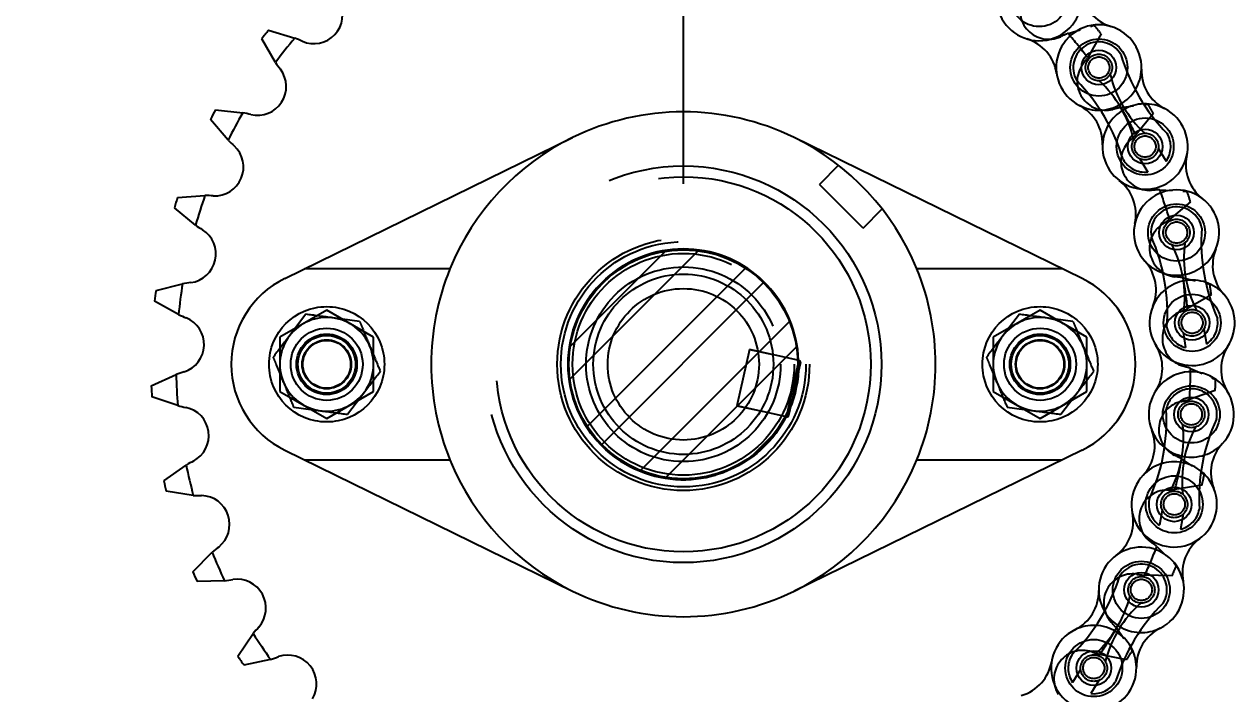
# Model space of a CAD drawing. Header units: metres. Extents: x 0 to 21025, y 0 to 14850.
# Drawn here: x 5629.3 to 5797.3, y 6287.2 to 6380 of the extents above; entities that cross this region are included whole.
import ezdxf

# ---------------------------------------------------------------- set-up
doc = ezdxf.new("R2010")
doc.units = ezdxf.units.M
doc.header["$LTSCALE"] = 25
doc.linetypes.add('HIDDEN2', pattern=[4.7625, 3.175, -1.5875])
for name, color, linetype in [('18_COTAS', 7, 'Continuous'), ('SHA', 7, 'Continuous'), ('SL4', 4, 'Continuous'), ('ST1', 7, 'HIDDEN2')]:
    doc.layers.add(name, color=color, linetype=linetype)
doc.styles.add('ROMANS', font='ROMANS.SHX')
doc.dimstyles.new('25___1-25', dxfattribs={"dimscale": 25, "dimtxt": 2.5, "dimasz": 2, "dimexe": 1.5, "dimexo": 1, "dimgap": 0.5, "dimtad": 1, "dimzin": 12, "dimtxsty": 'ROMANS', "dimcen": 0, "dimclrd": 256, "dimclre": 256, "dimclrt": 3, "dimazin": 3, "dimtfac": 1, "dimtmove": 0, "dimatfit": 0, "dimfxl": 1, "dimlwd": -1, "dimlwe": -1, "dimarcsym": 0})

# ---------------------------------------------------------------- blocks, each defined once
blk = doc.blocks.new('*D49')
at = {"layer": '18_COTAS', "transparency": 16777216}
for p, q in [((2751.77, 6357.87), (2751.77, 7037.95)), ((5720.75, 6357.87), (5720.75, 7037.95)), ((2801.77, 7000.45), (5670.75, 7000.45))]:
    blk.add_line(p, q, dxfattribs=at)
for points in [[(2801.77, 7008.78), (2801.77, 6992.11), (2751.77, 7000.45)], [(5670.75, 7008.78), (5670.75, 6992.11), (5720.75, 7000.45)]]:
    blk.add_solid(points, dxfattribs=at)
at = {"layer": 'Defpoints', "color": 0, "transparency": 16777216}
for p in [(5720.75, 7000.45), (2751.77, 6332.87), (5720.75, 6332.87)]:
    blk.add_point(p, dxfattribs=at)
at = {"layer": '18_COTAS', "color": 3, "transparency": 16777216, "insert": (4236.26, 7050.15), "char_height": 62.5, "attachment_point": 5, "style": 'ROMANS'}
blk.add_mtext('2968,98', dxfattribs=at)

msp = doc.modelspace()

# ---------------------------------------------------------------- hatches: boundary and pattern name
at = {"layer": 'SHA'}
h = msp.add_hatch(dxfattribs=at)
h.set_pattern_fill('ANSI32', color=256, style=0)
h.set_pattern_definition([(45, (680.72, 3493.2185), (-6.735192, 6.735192), []), (45, (685.21, 3493.2185), (-6.735192, 6.735192), [])])
edge = h.paths.add_edge_path(flags=0)
edge.add_arc((5720.748, 6332.865), 15.875, 0, 360)

# ---------------------------------------------------------------- linework, layer by layer
at = {"layer": 'SL4'}
for p, q in [((5664.135, 6374.712), (5662.235, 6378.004)), ((5663.163, 6379.182), (5666.808, 6378.106)), ((5655.819, 6368.156), (5659.597, 6367.748)), ((5657.573, 6363.931), (5655.116, 6366.831)), ((5650.561, 6355.995), (5654.351, 6356.268)), ((5653.041, 6352.151), (5650.106, 6354.566)), ((5647.559, 6343.091), (5651.24, 6344.037)), ((5650.685, 6339.752), (5647.366, 6341.603)), ((5736.985, 6333.102), (5736.506, 6330.946)), ((5736.746, 6333.412), (5736.612, 6333.441)), ((5736.746, 6333.412), (5736.623, 6332.855)), ((5736.748, 6332.865), (5736.719, 6331.904)), ((5736.738, 6333.413), (5736.748, 6332.865)), ((5736.746, 6333.412), (5736.795, 6333.401)), ((5646.909, 6329.858), (5650.362, 6331.446)), ((5650.582, 6327.131), (5646.985, 6328.36)), ((5735.838, 6327.937), (5735.36, 6325.781)), ((5735.013, 6325.602), (5734.879, 6325.631)), ((5735.136, 6326.158), (5735.013, 6325.602)), ((5735.062, 6325.591), (5735.013, 6325.602)), ((5648.633, 6316.722), (5651.747, 6318.901)), ((5652.733, 6314.695), (5648.975, 6315.262)), ((5652.674, 6304.105), (5655.349, 6306.805)), ((5657.071, 6302.842), (5653.272, 6302.729)), ((5658.903, 6292.412), (5661.053, 6295.546)), ((5663.455, 6291.955), (5659.737, 6291.165))]:
    msp.add_line(p, q, dxfattribs=at)
at = {"layer": 'SL4', "flags": 128}
msp.add_lwpolyline([(5735.626, 6326.98), (5735.163, 6325.923), (5735.005, 6325.603)], dxfattribs=at)
at = {"layer": 'SL4'}
for centre, radius in [((5778.409, 6374.018), 2.398), ((5784.83, 6363.061), 2.398), ((5789.192, 6351.133), 2.398), ((5720.748, 6332.865), 15.875), ((5791.354, 6338.619), 2.398), ((5791.246, 6325.919), 2.399), ((5788.873, 6313.443), 2.399), ((5784.31, 6301.591), 2.398), ((5777.705, 6290.744), 2.399)]:
    msp.add_circle(centre, radius, dxfattribs=at)
for centre, radius, start, end in [((5770.134, 6383.652), 5.92, 198.51062, 83.37724), ((5781.852, 6385.346), 5.92, 188.22498, 253.0916), ((5669.456, 6381.322), 4, 246.69802, 26.55794), ((5778.409, 6374.018), 5.92, 357.93934, 242.80596), ((5720.748, 6332.865), 73.9, 141.18934, 142.35233), ((5720.748, 6332.865), 70.4, 140.01247, 143.52921), ((5659.086, 6358.663), 20.92, 65.16149, 68.33877), ((5766.69, 6372.324), 5.92, 8.22498, 73.0916), ((5681.229, 6386.772), 20.92, 215.20291, 218.38019), ((5661.628, 6371.385), 4, 256.98373, 36.84365), ((5790.241, 6373.592), 5.92, 177.93934, 242.80596), ((5720.748, 6332.865), 73.9, 151.47506, 152.63805), ((5720.748, 6332.865), 70.4, 150.29818, 153.81492), ((5655.471, 6347.239), 20.92, 75.4472, 78.62448), ((5772.998, 6363.487), 5.92, 357.93934, 62.80596), ((5784.83, 6363.061), 5.92, 177.93934, 62.80596), ((5655.701, 6360.209), 4, 267.26945, 47.12937), ((5672.239, 6378.849), 20.92, 225.48862, 228.6659), ((5796.396, 6360.529), 5.92, 167.65371, 232.52033), ((5777.626, 6353.665), 5.92, 347.65371, 52.52033), ((5720.748, 6332.865), 73.9, 161.76077, 162.92376), ((5720.748, 6332.865), 70.4, 160.5839, 164.10063), ((5653.954, 6335.352), 20.92, 85.73292, 88.9102), ((5789.192, 6351.133), 5.92, 337.36808, 222.2347), ((5651.864, 6348.155), 4, 277.55516, 57.41508), ((5664.807, 6369.449), 20.92, 235.77434, 238.95162), ((5800.12, 6346.577), 5.92, 157.36808, 222.2347), ((5780.425, 6343.175), 5.92, 337.36808, 42.2347), ((5720.748, 6332.865), 70.4, 170.86961, 174.38635), ((5654.583, 6323.385), 20.92, 96.01863, 99.19591), ((5720.748, 6332.865), 73.9, 172.04648, 173.20948), ((5791.354, 6338.619), 5.92, 157.36808, 42.2347), ((5659.174, 6358.872), 20.92, 246.06005, 249.23733), ((5650.24, 6335.61), 4, 287.84088, 67.7008), ((5781.307, 6332.353), 5.92, 327.08245, 31.94907), ((5801.293, 6332.185), 5.92, 147.08245, 211.94907), ((5736.741, 6333.157), 0.25, 347.48512, 77.48512), ((5657.339, 6311.724), 20.92, 106.30435, 109.48162), ((5720.748, 6332.865), 70.4, 181.15533, 184.67206), ((5791.246, 6325.919), 5.92, 316.79682, 201.66344), ((5720.748, 6332.865), 73.9, 182.3322, 183.49519), ((5655.52, 6347.46), 20.92, 256.34577, 259.52304), ((5650.883, 6322.976), 4, 298.12659, 77.98651), ((5735.116, 6325.835), 0.25, 257.48512, 347.48512), ((5780.243, 6321.548), 5.92, 316.79682, 21.66344), ((5799.877, 6317.814), 5.92, 136.79682, 201.66344), ((5662.133, 6300.741), 20.92, 116.59006, 119.76734), ((5720.748, 6332.865), 70.4, 191.44104, 194.95778), ((5788.873, 6313.443), 5.92, 136.79682, 21.66344), ((5720.748, 6332.865), 73.9, 192.61791, 193.78091), ((5653.962, 6335.578), 20.92, 266.63148, 269.80876), ((5653.772, 6310.66), 4, 308.41231, 88.27223), ((5777.266, 6311.107), 5.92, 306.51118, 11.3778), ((5795.918, 6303.927), 5.92, 126.51118, 191.3778), ((5668.811, 6290.791), 20.92, 126.87577, 130.05305), ((5784.31, 6301.591), 5.92, 296.22554, 181.09216), ((5720.748, 6332.865), 70.4, 201.72676, 205.24349), ((5720.748, 6332.865), 73.9, 202.90363, 204.06662), ((5654.551, 6323.61), 20.92, 276.91719, 280.09447), ((5658.813, 6299.058), 4, 318.69802, 98.55794), ((5772.473, 6301.365), 5.92, 296.22554, 1.09216), ((5677.158, 6282.194), 20.92, 137.16149, 140.33877), ((5720.748, 6332.865), 70.4, 212.01247, 215.52921), ((5777.705, 6290.744), 5.92, 116.22554, 1.09216), ((5789.543, 6290.97), 5.92, 116.22554, 181.09216), ((5720.748, 6332.865), 73.9, 213.18934, 214.35233), ((5657.268, 6311.939), 20.92, 287.20291, 290.38019), ((5665.845, 6288.543), 4, 328.98373, 108.84365), ((5766.017, 6292.636), 5.92, 285.9399, 350.80652)]:
    msp.add_arc(centre, radius, start, end, dxfattribs=at)
at = {"layer": 'ST1'}
for p, q in [((5774.143, 6378.747), (5775.795, 6379.256)), ((5777.229, 6379.699), (5777.775, 6379.867)), ((5778.717, 6378.7), (5776.857, 6375.385)), ((5781.477, 6368.476), (5783.194, 6368.682)), ((5785.969, 6367.612), (5783.547, 6364.683)), ((5784.685, 6368.861), (5785.251, 6368.929)), ((5665.426, 6344.768), (5705.369, 6364.306)), ((5776.07, 6344.768), (5736.127, 6364.306)), ((5786.663, 6362.852), (5787.737, 6361.02)), ((5784.116, 6361.36), (5785.19, 6359.527)), ((5742.284, 6360.459), (5739.64, 6357.814)), ((5745.697, 6351.757), (5739.64, 6357.814)), ((5786.86, 6357.06), (5788.585, 6356.956)), ((5790.086, 6356.866), (5790.654, 6356.832)), ((5745.697, 6351.757), (5748.342, 6354.402)), ((5791.126, 6355.408), (5788.219, 6352.959)), ((5688.353, 6346.115), (5668.181, 6346.115)), ((5773.315, 6346.115), (5753.143, 6346.115)), ((5790.117, 6344.866), (5791.796, 6344.456)), ((5793.258, 6344.099), (5793.809, 6343.965)), ((5794.02, 6342.479), (5790.723, 6340.588)), ((5671.248, 6340.371), (5664.748, 6336.618)), ((5668.373, 6339.798), (5666.089, 6336.82)), ((5677.748, 6336.618), (5671.248, 6340.371)), ((5675.814, 6338.822), (5672.094, 6339.31)), ((5770.248, 6340.371), (5763.748, 6336.618)), ((5767.373, 6339.798), (5765.089, 6336.82)), ((5776.748, 6336.618), (5770.248, 6340.371)), ((5774.814, 6338.822), (5771.094, 6339.31)), ((5790.088, 6337.277), (5790.449, 6335.184)), ((5792.997, 6337.779), (5793.358, 6335.686)), ((5664.748, 6336.618), (5664.748, 6329.113)), ((5677.748, 6329.113), (5677.748, 6336.618)), ((5763.748, 6336.618), (5763.748, 6329.113)), ((5776.748, 6329.113), (5776.748, 6336.618)), ((5729.913, 6334.928), (5728.179, 6327.118)), ((5729.913, 6334.928), (5733.176, 6334.204)), ((5736.612, 6333.441), (5729.913, 6334.928)), ((5736.623, 6332.855), (5735.136, 6326.158)), ((5791.145, 6332.287), (5792.724, 6331.584)), ((5736.506, 6330.946), (5735.838, 6327.937)), ((5794.099, 6330.971), (5794.617, 6330.74)), ((5664.748, 6329.113), (5671.248, 6325.36)), ((5671.248, 6325.36), (5677.748, 6329.113)), ((5674.123, 6325.932), (5676.406, 6328.91)), ((5763.748, 6329.113), (5770.248, 6325.36)), ((5770.248, 6325.36), (5776.748, 6329.113)), ((5773.123, 6325.932), (5775.406, 6328.91)), ((5794.559, 6329.242), (5790.977, 6327.97)), ((5728.179, 6327.118), (5731.442, 6326.394)), ((5734.879, 6325.631), (5728.179, 6327.118)), ((5666.681, 6326.909), (5670.402, 6326.421)), ((5765.681, 6326.909), (5769.402, 6326.421)), ((5665.426, 6320.963), (5705.369, 6301.425)), ((5776.07, 6320.963), (5736.127, 6301.425)), ((5668.181, 6319.615), (5688.353, 6319.615)), ((5753.143, 6319.615), (5773.315, 6319.615)), ((5789.911, 6319.726), (5791.338, 6318.753)), ((5792.583, 6317.904), (5793.051, 6317.585)), ((5792.726, 6316.12), (5788.975, 6315.508)), ((5787.216, 6312.631), (5786.819, 6310.545)), ((5790.116, 6312.08), (5789.719, 6309.993)), ((5786.453, 6307.588), (5787.683, 6306.375)), ((5788.758, 6305.317), (5789.16, 6304.92)), ((5788.579, 6303.537), (5784.779, 6303.605)), ((5780.884, 6296.262), (5781.878, 6294.85)), ((5782.746, 6293.615), (5783.071, 6293.154)), ((5782.252, 6291.897), (5778.525, 6292.642)), ((5775.868, 6290.566), (5774.764, 6288.752)), ((5778.39, 6289.031), (5777.285, 6287.217))]:
    msp.add_line(p, q, dxfattribs=at)
for centre, radius in [((5770.134, 6383.652), 3.96), ((5778.409, 6374.018), 3.96), ((5778.409, 6374.018), 1.845), ((5778.409, 6374.018), 1.476), ((5784.83, 6363.061), 3.96), ((5784.83, 6363.061), 1.845), ((5784.83, 6363.061), 1.476), ((5720.748, 6332.865), 27.5), ((5720.748, 6332.865), 26), ((5789.192, 6351.133), 3.96), ((5789.192, 6351.133), 1.845), ((5789.192, 6351.133), 1.476), ((5720.748, 6332.865), 17.5), ((5720.748, 6332.865), 17), ((5720.748, 6332.865), 16), ((5720.748, 6332.865), 15.375), ((5720.748, 6332.865), 13.5), ((5720.748, 6332.865), 12.5), ((5720.748, 6332.865), 10.5), ((5791.354, 6338.619), 3.96), ((5671.248, 6332.865), 8), ((5770.248, 6332.865), 8), ((5791.354, 6338.619), 1.845), ((5791.354, 6338.619), 1.476), ((5671.248, 6332.865), 5), ((5770.248, 6332.865), 5), ((5671.248, 6332.865), 4.2), ((5671.248, 6332.865), 4), ((5671.248, 6332.865), 3.4), ((5671.248, 6332.865), 3.31), ((5770.248, 6332.865), 4.2), ((5770.248, 6332.865), 4), ((5770.248, 6332.865), 3.4), ((5770.248, 6332.865), 3.309), ((5791.246, 6325.919), 3.96), ((5791.246, 6325.919), 1.845), ((5791.246, 6325.919), 1.476), ((5788.873, 6313.443), 3.96), ((5788.873, 6313.443), 1.845), ((5788.873, 6313.443), 1.476), ((5784.31, 6301.591), 3.96), ((5784.31, 6301.591), 1.845), ((5784.31, 6301.591), 1.476), ((5777.705, 6290.744), 3.96), ((5777.705, 6290.744), 1.845), ((5777.705, 6290.744), 1.476)]:
    msp.add_circle(centre, radius, dxfattribs=at)
for centre, radius, start, end in [((5771.456, 6381.931), 4, 154.12659, 293.98651), ((5720.748, 6332.865), 73.9, 38.3322, 39.49519), ((5782.096, 6359.398), 20.92, 112.34577, 115.52304), ((5720.748, 6332.865), 70.4, 37.15533, 40.67206), ((5778.409, 6374.018), 3.552, 30.37265, 210.37265), ((5779.403, 6372.088), 4, 143.84088, 283.7008), ((5759.62, 6387.24), 20.92, 322.30435, 325.48162), ((5806.723, 6383.251), 26.322, 196.4128, 224.3325), ((5778.409, 6374.018), 5.92, 242.80602, 357.9393), ((5795.727, 6376.808), 16.175, 193.36565, 227.37965), ((5756.516, 6353.827), 26.322, 16.4128, 44.3325), ((5767.511, 6360.271), 16.175, 13.36565, 47.37965), ((5720.748, 6332.865), 35, 63.93478, 116.06522), ((5784.83, 6363.061), 5.92, 62.8059, 177.9394), ((5785.848, 6348.017), 20.92, 102.06005, 105.23733), ((5720.748, 6332.865), 70.4, 26.86961, 30.38635), ((5720.748, 6332.865), 73.9, 28.04648, 29.20948), ((5720.748, 6332.865), 35, 116.06522, 157.75478), ((5720.748, 6332.865), 35, 22.24522, 63.93478), ((5768.704, 6379.425), 20.92, 312.01863, 315.19591), ((5784.83, 6363.061), 3.552, 324.92601, 30.37265), ((5785.463, 6360.985), 4, 133.55516, 273.41508), ((5784.83, 6363.061), 3.552, 210.37265, 275.81929), ((5787.507, 6336.15), 20.92, 91.77434, 94.95162), ((5720.748, 6332.865), 70.4, 16.5839, 20.10063), ((5720.748, 6332.865), 73.9, 17.76077, 18.92376), ((5789.192, 6351.133), 3.552, 9.80139, 189.80139), ((5789.444, 6348.977), 4, 123.26945, 263.12937), ((5776.247, 6370.114), 20.92, 301.73292, 304.9102), ((5818.945, 6349.829), 26.322, 175.84154, 203.76124), ((5761.601, 6339.923), 26.322, 355.84154, 23.76124), ((5774.159, 6342.092), 16.175, 352.79439, 26.80839), ((5806.386, 6347.66), 16.175, 172.79439, 206.80839), ((5720.748, 6332.865), 16, 1.96264, 333.00761), ((5789.192, 6351.133), 5.92, 222.23466, 337.36811), ((5720.748, 6332.865), 35, 157.75478, 202.24522), ((5720.748, 6332.865), 35, 337.75478, 22.24522), ((5671.248, 6332.865), 13.25, 116.06522, 243.93478), ((5770.248, 6332.865), 13.25, 296.06522, 63.93478), ((5791.354, 6338.619), 5.92, 42.23471, 157.36808), ((5787.021, 6324.177), 20.92, 81.48862, 84.6659), ((5720.748, 6332.865), 70.4, 6.29818, 9.81492), ((5720.748, 6332.865), 73.9, 7.47506, 8.63805), ((5782.006, 6359.606), 20.92, 291.4472, 294.62448), ((5671.248, 6332.865), 6.5, 82.52267, 142.52267), ((5671.248, 6332.865), 6.5, 22.52267, 82.52267), ((5770.248, 6332.865), 6.5, 82.52267, 142.52267), ((5770.248, 6332.865), 6.5, 22.52267, 82.52267), ((5791.217, 6336.452), 4, 112.98373, 252.84365), ((5791.354, 6338.619), 3.552, 304.35475, 9.80139), ((5791.354, 6338.619), 3.552, 189.80139, 255.24803), ((5671.248, 6332.865), 6.5, 142.52267, 202.52267), ((5770.248, 6332.865), 6.5, 142.52267, 202.52267), ((5671.248, 6332.865), 6.5, 322.52267, 22.52267), ((5770.248, 6332.865), 6.5, 322.52267, 22.52267), ((5784.405, 6312.483), 20.92, 71.20291, 74.38019), ((5720.748, 6332.865), 70.4, 356.01247, 359.52921), ((5720.748, 6332.865), 16, 338.4164, 356.55384), ((5720.748, 6332.865), 73.9, 357.18934, 358.35233), ((5671.248, 6332.865), 6.5, 202.52267, 262.52267), ((5671.248, 6332.865), 6.5, 262.52267, 322.52267), ((5770.248, 6332.865), 6.5, 202.52267, 262.52267), ((5770.248, 6332.865), 6.5, 262.52267, 322.52267), ((5791.246, 6325.919), 3.552, 349.23013, 169.23013), ((5790.725, 6323.812), 4, 102.69802, 242.55794), ((5785.796, 6348.238), 20.92, 281.16149, 284.33877), ((5761.476, 6325.118), 26.322, 335.27028, 3.18998), ((5773.995, 6322.737), 16.175, 332.22313, 6.23713), ((5806.124, 6316.625), 16.175, 152.22313, 186.23713), ((5818.644, 6314.244), 26.322, 155.27028, 183.18998), ((5791.246, 6325.919), 5.92, 201.66341, 316.79684), ((5720.748, 6332.865), 35, 202.24522, 243.93478), ((5720.748, 6332.865), 35, 296.06522, 337.75478), ((5788.873, 6313.443), 5.92, 21.66343, 136.79682), ((5779.742, 6301.444), 20.92, 60.91719, 64.09447), ((5720.748, 6332.865), 70.4, 345.72676, 349.24349), ((5720.748, 6332.865), 73.9, 346.90363, 348.06662), ((5787.984, 6311.462), 4, 92.41231, 232.27223), ((5787.496, 6336.376), 20.92, 270.87577, 274.05305), ((5788.873, 6313.443), 3.552, 169.23013, 234.67677), ((5788.873, 6313.443), 3.552, 283.78349, 349.23013), ((5720.748, 6332.865), 70.4, 335.44104, 338.95778), ((5773.184, 6291.415), 20.92, 50.63148, 53.80876), ((5783.082, 6299.801), 4, 82.12659, 221.98651), ((5784.31, 6301.591), 3.552, 328.65885, 148.65885), ((5787.05, 6324.401), 20.92, 260.59006, 263.76734), ((5720.748, 6332.865), 73.9, 336.61791, 337.78091), ((5756.157, 6311.302), 26.322, 314.699, 342.6187), ((5720.748, 6332.865), 35, 243.93478, 296.06522), ((5767.041, 6304.673), 16.175, 311.65185, 345.66585), ((5784.31, 6301.591), 5.92, 181.09217, 296.22553), ((5794.974, 6287.662), 16.175, 131.65185, 165.66585), ((5805.859, 6281.033), 26.322, 134.699, 162.6187), ((5764.94, 6282.718), 20.92, 40.34577, 43.52304), ((5777.705, 6290.744), 5.92, 1.09218, 116.2255), ((5720.748, 6332.865), 70.4, 325.15533, 328.67206), ((5776.176, 6289.202), 4, 71.84088, 211.7008), ((5777.705, 6290.744), 3.552, 148.65885, 214.10549), ((5784.473, 6312.699), 20.92, 250.30435, 253.48162), ((5720.748, 6332.865), 73.9, 326.3322, 327.49519), ((5777.705, 6290.744), 3.552, 263.21221, 328.65885)]:
    msp.add_arc(centre, radius, start, end, dxfattribs=at)
for points, knots in [([(5672.094, 6339.31), (5672.005, 6339.322), (5670.749, 6339.487), (5669.518, 6339.648), (5668.373, 6339.798)], [0, 0, 0, 0, 0.07021477, 1, 1, 1, 1]), ([(5771.094, 6339.31), (5771.005, 6339.322), (5769.749, 6339.487), (5768.518, 6339.648), (5767.373, 6339.798)], [0, 0, 0, 0, 0.07021477, 1, 1, 1, 1]), ([(5675.814, 6338.822), (5675.935, 6338.531), (5676.404, 6337.401), (5676.891, 6336.227), (5677.252, 6335.355)], [0, 0, 0, 0, 0.2575513, 1, 1, 1, 1]), ([(5774.814, 6338.822), (5774.935, 6338.531), (5775.404, 6337.401), (5775.891, 6336.227), (5776.252, 6335.355)], [0, 0, 0, 0, 0.25755135, 1, 1, 1, 1]), ([(5666.089, 6336.82), (5666.035, 6336.75), (5665.264, 6335.744), (5664.509, 6334.758), (5663.806, 6333.842)], [0, 0, 0, 0, 0.07021477, 1, 1, 1, 1]), ([(5765.089, 6336.82), (5765.035, 6336.75), (5764.264, 6335.744), (5763.509, 6334.758), (5762.806, 6333.842)], [0, 0, 0, 0, 0.0702148, 1, 1, 1, 1]), ([(5663.806, 6333.842), (5663.927, 6333.551), (5664.395, 6332.421), (5664.882, 6331.247), (5665.244, 6330.376)], [0, 0, 0, 0, 0.25755135, 1, 1, 1, 1]), ([(5677.252, 6335.355), (5677.383, 6335.04), (5677.869, 6333.867), (5678.343, 6332.724), (5678.689, 6331.889)], [0, 0, 0, 0, 0.2686336, 1, 1, 1, 1]), ([(5762.806, 6333.842), (5762.927, 6333.551), (5763.395, 6332.421), (5763.882, 6331.247), (5764.244, 6330.376)], [0, 0, 0, 0, 0.25755135, 1, 1, 1, 1]), ([(5776.252, 6335.355), (5776.383, 6335.04), (5776.869, 6333.867), (5777.343, 6332.724), (5777.689, 6331.889)], [0, 0, 0, 0, 0.2686336, 1, 1, 1, 1]), ([(5676.406, 6328.91), (5676.46, 6328.981), (5677.231, 6329.987), (5677.987, 6330.972), (5678.689, 6331.889)], [0, 0, 0, 0, 0.0702148, 1, 1, 1, 1]), ([(5775.406, 6328.91), (5775.46, 6328.981), (5776.231, 6329.987), (5776.987, 6330.972), (5777.689, 6331.889)], [0, 0, 0, 0, 0.0702148, 1, 1, 1, 1]), ([(5665.244, 6330.376), (5665.374, 6330.06), (5665.861, 6328.887), (5666.335, 6327.744), (5666.681, 6326.909)], [0, 0, 0, 0, 0.2686336, 1, 1, 1, 1]), ([(5764.244, 6330.376), (5764.374, 6330.06), (5764.861, 6328.887), (5765.335, 6327.744), (5765.681, 6326.909)], [0, 0, 0, 0, 0.2686336, 1, 1, 1, 1]), ([(5670.402, 6326.421), (5670.49, 6326.409), (5671.747, 6326.244), (5672.978, 6326.082), (5674.123, 6325.932)], [0, 0, 0, 0, 0.07021477, 1, 1, 1, 1]), ([(5769.402, 6326.421), (5769.49, 6326.409), (5770.747, 6326.244), (5771.978, 6326.082), (5773.123, 6325.932)], [0, 0, 0, 0, 0.07021477, 1, 1, 1, 1])]:
    msp.add_open_spline(points, degree=3, knots=knots, dxfattribs=at)

# ---------------------------------------------------------------- dimensions: what is measured, and where the dimension line sits
at = {"layer": '18_COTAS'}
dim = msp.add_linear_dim(base=(5720.747753191, 7000.445004906), p1=(2751.772753191, 6332.865322837), p2=(5720.747753191, 6332.865322834), dimstyle='25___1-25', dxfattribs=at)
dim.commit()
dim.dimension.update_dxf_attribs({"geometry": '*D49', "text_midpoint": (4236.260253191, 7050.147385859)})

doc.saveas('drawing.dxf')
